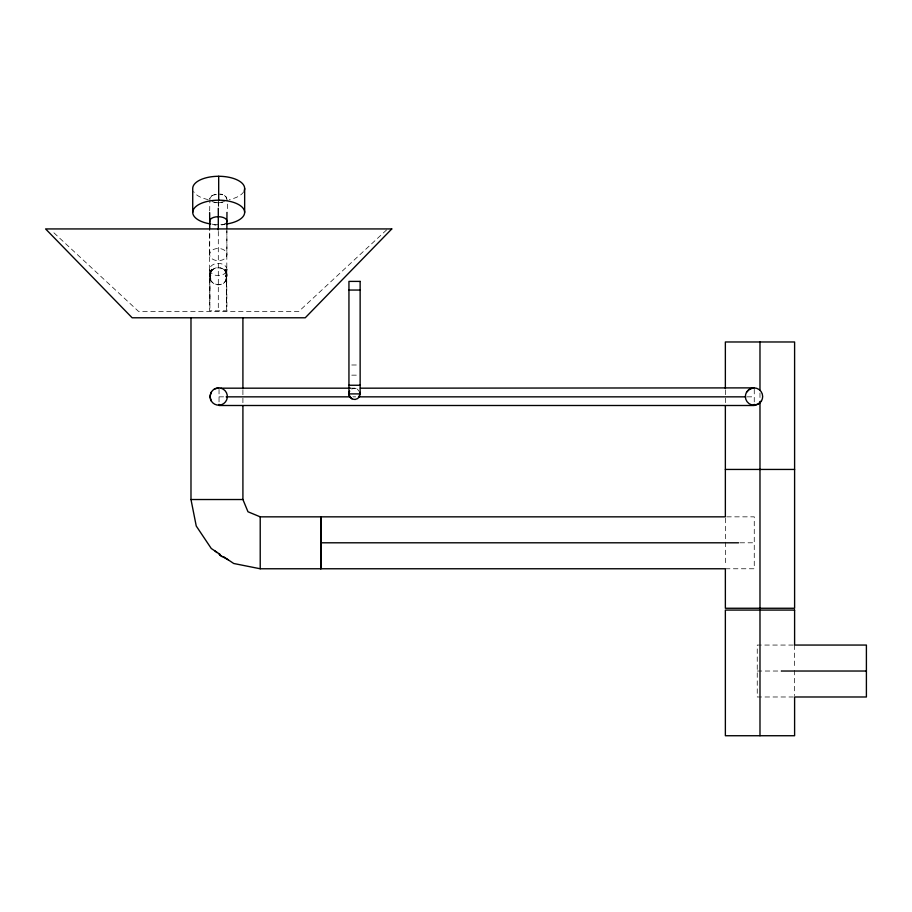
<?xml version="1.0" encoding="UTF-8"?>
<svg xmlns="http://www.w3.org/2000/svg" width="912" height="912" viewBox="0 0 912 912"><rect width="100%" height="100%" fill="white"/><g stroke="black" fill="none" stroke-linecap="round" stroke-linejoin="round"><path stroke-width="0.68" stroke-dasharray="4.56 3.42" d="M226.655 302.864L226.666 273.965L225.025 269.644L226.803 275.983L225.515 280.349L226.735 273.737L225.025 269.188L226.803 275.983L226.871 227.875L226.963 254.562A8.653 6.122 0 0 1 213.978 259.863A8.653 6.122 0 0 1 213.978 249.261A8.653 6.122 0 0 1 226.963 254.562M209.646 254.562L209.737 227.875L209.646 272.38L209.806 275.983L211.573 269.188L209.863 273.737L211.094 280.349L209.806 275.983L211.573 269.644L209.942 273.965L209.646 310.821L226.963 310.821L226.666 273.965L226.666 310.821M209.942 271.069L211.094 276.61L209.646 269.485L209.806 275.983C209.167 265.004 227.624 265.244 226.963 276.199L225.8 271.879M226.735 271.069L226.963 269.485L225.515 276.61L226.666 271.069A8.653 6.122 0 0 0 216.064 263.579A8.653 6.122 0 0 0 212.188 273.817A8.653 6.122 0 0 0 226.666 271.069L226.803 275.983L226.735 273.737L224.42 270.089L226.632 273.885M209.646 198.542L212.188 195.476L216.064 194.359L212.188 195.476L209.942 197.414L209.646 212.587M210.809 271.879L209.646 276.199L209.942 310.821M226.666 278.445A8.653 8.653 0 0 1 212.188 282.321A8.653 8.653 0 0 1 216.064 267.843A8.653 8.653 0 0 1 226.666 278.445C224.17 289.355 206.682 284.498 209.942 273.965L209.646 276.199L209.863 273.737L212.188 270.089L209.988 273.862M386.62 229.892L298.874 311.38L138.51 311.38L51.802 230.85M222.631 202.282L218.299 202.863L213.978 202.282L218.299 202.863L224.42 201.598M213.978 194.792L216.144 194.495M351.747 364.994L357.333 364.994M351.747 375.151L357.333 375.151M350.436 388.181L357.561 388.181M219.04 396.845L226.165 396.845M352.853 396.845L355.691 396.845M747.145 396.845L754.258 396.845M726.739 516.842L754.258 516.842L754.258 568.769L725.359 568.769M740.054 542.8L754.258 542.8M793.292 645.058L757.245 645.058L757.245 696.985L793.292 696.985M757.245 671.027L781.345 671.027M218.299 194.21C229.482 192.774 227.886 205.2 226.963 212.587M220.544 194.359L222.631 194.792M212.188 201.598L216.064 202.715M224.42 195.476L226.666 197.414L226.666 199.66M357.333 389.059L359.294 391.601M209.942 278.445L209.942 302.864M794.603 645.058L794.603 668.918M794.603 670.32L794.603 695.582M759.981 392.958L759.981 398.624M754.258 389.356L754.258 402.967M725.359 390.131L725.359 402.876M725.359 518.244L725.359 565.964M242.911 390.199L242.911 402.979M219.04 389.356L219.04 405.213M218.686 202.054L218.686 207.685M218.299 201.233L218.299 207.081M218.299 231.386L218.299 310.821M351.747 389.059A5.597 5.597 0 0 1 358.496 389.948M243.766 191.611A25.969 12.187 0 0 1 229.254 199.591M208.13 199.591A25.969 12.187 0 0 1 193.606 191.611M225.8 223.189A8.653 4.332 0 0 1 220.544 225.207M216.064 225.207A8.653 4.332 0 0 1 212.177 224.078M225.412 224.147A25.969 12.187 0 0 1 220.043 224.546M218.686 224.557A25.969 12.187 0 0 1 211.972 224.147"/><path stroke-width="1.37" d="M226.871 227.875L226.963 212.587M349.695 391.1A5.597 5.597 0 0 0 349.136 392.456L349.136 395.352L351.747 398.749M359.385 396.697L359.944 392.456L359.385 396.697A5.597 5.597 0 0 1 349.136 395.352L349.136 392.456M211.196 392.206L210.034 396.538L211.196 400.87A8.653 8.653 0 0 0 221.65 404.666A8.653 8.653 0 0 0 227.213 395.033A8.653 8.653 0 0 0 218.686 387.885C212.279 387.737 207.89 395.306 211.196 400.87M751.784 388.181C748.091 389.185 745.389 392.707 745.366 396.538A8.653 8.653 0 0 0 754.019 405.19C758.659 405.224 762.706 401.166 762.671 396.538A8.653 8.653 0 0 0 754.019 387.885L360.4 388.181M746.529 392.206L749.698 389.036L754.019 387.885M761.52 400.87L758.351 404.027L754.019 405.19M214.366 389.036L218.686 387.885M348.943 290.05L360.137 290.05M348.943 385.252L360.137 385.252M220.932 388.181L350.436 388.181M226.165 396.845L350.003 396.845M358.541 396.845L745.72 396.845M725.359 469.441L794.603 469.441M190.984 317.786L190.984 499.525L242.911 499.525L247.984 511.769L260.216 516.842L725.359 516.842L725.359 405.703M320.876 542.8L738.629 542.8M223.611 556.742L233.723 563.491L260.216 568.769L725.359 568.769L725.371 608.258L794.603 608.258L794.603 341.977L725.359 341.977L725.359 388.706M781.345 671.027L866.4 671.027M219.838 555.203L228.103 559.74M220.248 554.496L211.265 548.488L196.251 526.03L190.984 499.525M214.993 551.008L217.033 552.638M219.085 554.268L222.152 556.708M209.737 227.875L209.646 212.587M759.981 341.977L759.981 390.131M759.981 401.462L759.992 735.733M754.258 404.347L754.258 405.498L219.04 405.498L219.04 404.347M320.876 516.842L320.876 568.769M320.796 516.842L320.796 568.769M260.216 516.842L260.216 568.769M244.655 188.465L244.655 212.371M242.911 317.786L242.911 388.774M242.911 405.817L242.911 499.525M218.686 176.267L218.686 200.184M218.299 208.267L218.299 229.915M192.728 212.371L192.728 188.465A25.969 12.187 0 0 1 220.955 176.324A25.969 12.187 0 0 1 244.256 190.585M210.672 223.964A25.969 12.187 0 0 1 197.687 205.211A25.969 12.187 0 0 1 239.696 205.211A25.969 12.187 0 0 1 226.7 223.964M209.942 222.14A8.653 4.321 0 0 1 218.299 216.703A8.653 4.321 0 0 1 226.666 222.14M391.784 228.935L305.235 317.786L132.149 317.786L45.6 228.935L391.784 228.935M360.137 281.398L348.943 281.398L348.943 393.904L360.137 393.904L360.137 281.398M794.603 610.071L725.359 610.071L725.371 735.733L794.603 735.733L794.603 696.985L866.4 696.985L866.4 645.058L794.603 645.058L794.603 610.071"/></g></svg>
